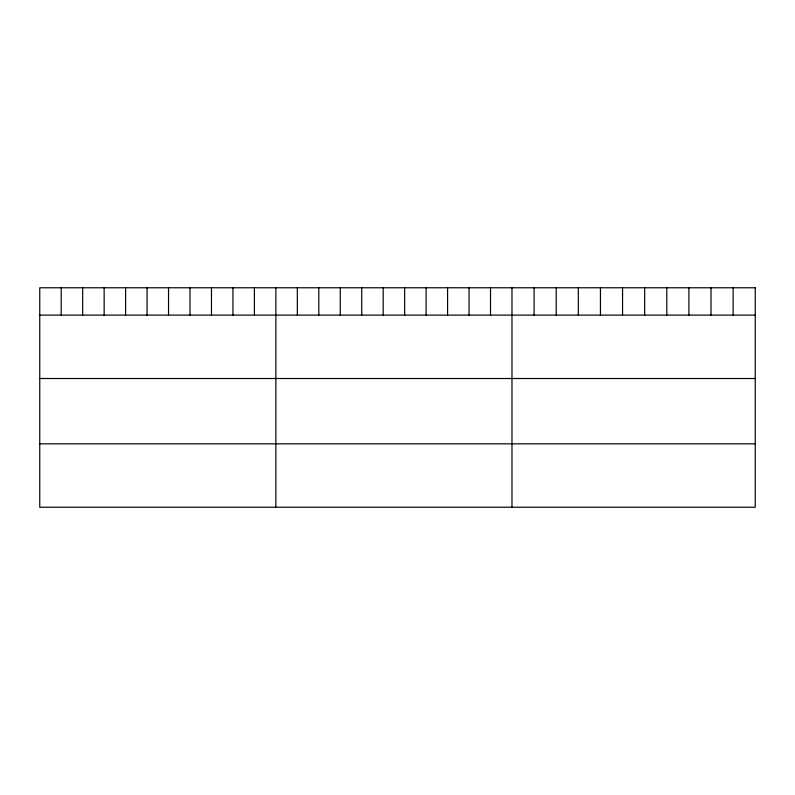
<?xml version="1.0" encoding="UTF-8"?>
<svg xmlns="http://www.w3.org/2000/svg" width="795" height="795" viewBox="0 0 795 795"><rect width="100%" height="100%" fill="white"/><g stroke="black" fill="none" stroke-linecap="round" stroke-linejoin="round"><path stroke-width="1.19" d="M39.75 315.108L755.25 315.108M39.75 378.509L755.25 378.509M39.75 443.829L755.25 443.829M733.139 287.77L733.139 315.108M711.018 287.77L711.018 315.108M688.907 287.77L688.907 315.108M666.786 287.77L666.786 315.108M644.675 287.77L644.675 315.108M622.555 287.77L622.555 315.108M600.444 287.77L600.444 315.108M578.323 287.77L578.323 315.108M556.212 287.77L556.212 315.108M534.091 287.77L534.091 315.108M511.98 287.77L511.98 507.23M490.515 287.77L490.515 315.108M469.05 287.77L469.05 315.108M447.585 287.77L447.585 315.108M426.12 287.77L426.12 315.108M404.655 287.77L404.655 315.108M383.19 287.77L383.19 315.108M361.725 287.77L361.725 315.108M340.26 287.77L340.26 315.108M318.795 287.77L318.795 315.108M297.33 287.77L297.33 315.108M275.865 287.77L275.865 507.23M254.4 287.77L254.4 315.108M232.935 287.77L232.935 315.108M211.47 287.77L211.47 315.108M190.005 287.77L190.005 315.108M168.54 287.77L168.54 315.108M147.075 287.77L147.075 315.108M125.61 287.77L125.61 315.108M104.145 287.77L104.145 315.108M82.68 287.77L82.68 315.108M61.215 287.77L61.215 315.108M755.25 287.77L39.75 287.77L39.75 507.23L755.25 507.23L755.25 287.77"/></g></svg>
